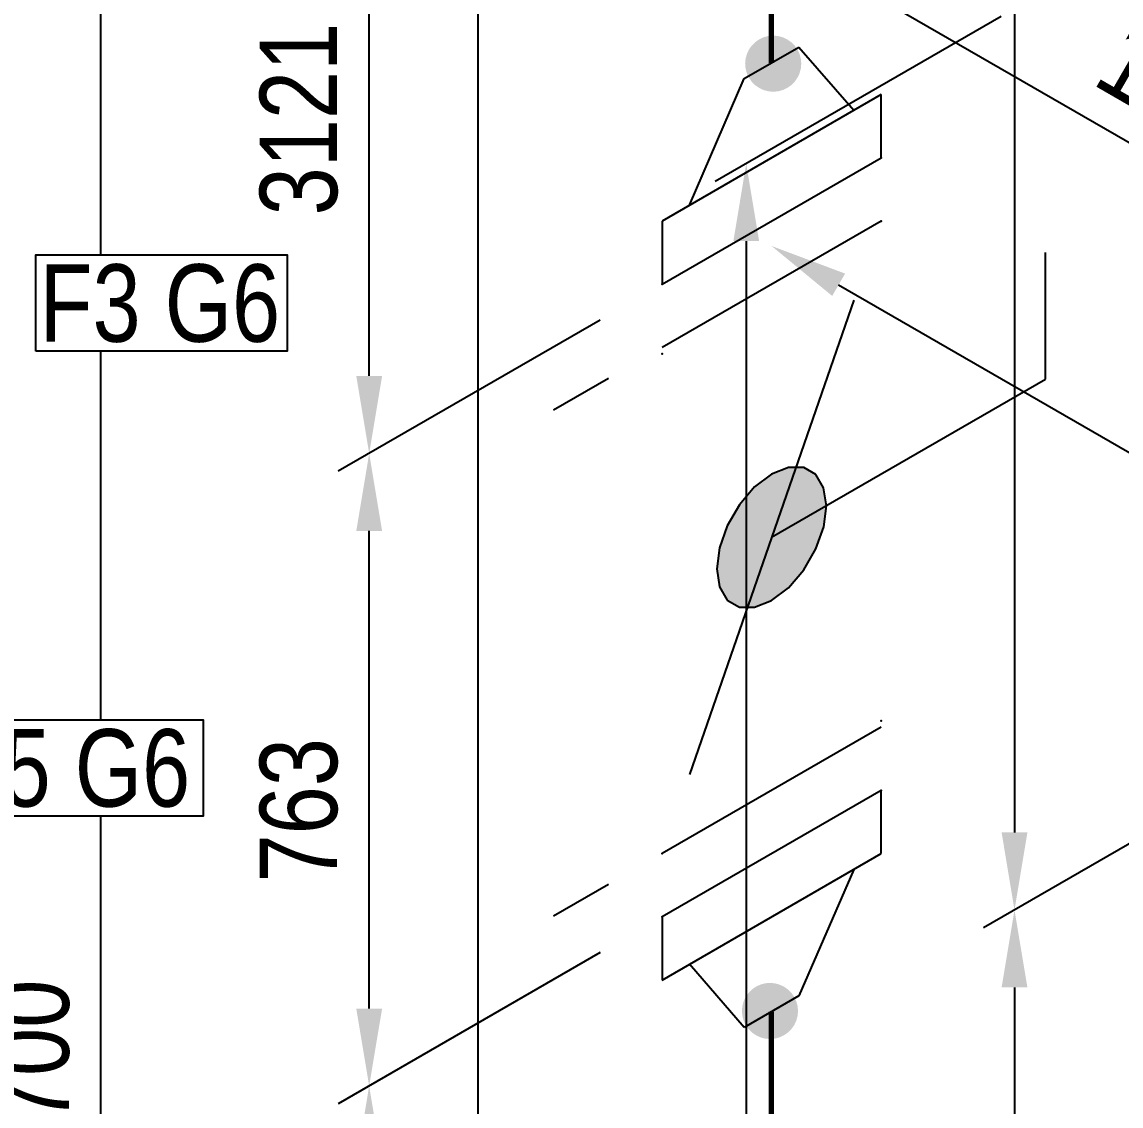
# Model space of a CAD drawing. Header units: millimetres. Extents: x 0 to 594, y 0 to 420.
# Drawn here: x 34.5 to 69.98, y 254.09 to 289.07 of the extents above; entities that cross this region are included whole.
import ezdxf
from ezdxf.enums import TextEntityAlignment as Align

# ---------------------------------------------------------------- set-up
doc = ezdxf.new("R2010")
doc.units = ezdxf.units.MM
doc.header["$LTSCALE"] = 0.25
for name, color, linetype in [('밸브', 4, 'Continuous'), ('용접', 1, 'Continuous'), ('주석', 7, 'Continuous'), ('치수', 1, 'Continuous')]:
    doc.layers.add(name, color=color, linetype=linetype)
doc.layers.add('파이프', color=3, linetype='Continuous', lineweight=70)
doc.styles.add('AdskIsoAnnotation', font='arial.ttf', dxfattribs={"width": 0.8, "height": 1})
doc.styles.add('AdskIsoMetric', font='arial.ttf', dxfattribs={"width": 0.8, "height": 2.5})
doc.styles.add('AdskIsoMetric-30', font='arial.ttf', dxfattribs={"width": 0.8, "height": 2.5})
doc.dimstyles.new('AdskIsoMetric', dxfattribs={"dimtxt": 2.5, "dimasz": 2.5, "dimexe": 1, "dimexo": 2, "dimgap": 0.8, "dimtad": 1, "dimdec": 0, "dimrnd": 1, "dimzin": 0, "dimdsep": 46, "dimtxsty": 'AdskIsoMetric', "dimcen": 0, "dimclrt": 7, "dimadec": 0, "dimazin": 0, "dimtfac": 1, "dimtdec": 0, "dimtmove": 1, "dimatfit": 3, "dimfxl": 0, "dimfrac": 2, "dimtolj": 1, "dimtzin": 0, "dimarcsym": 0})

# ---------------------------------------------------------------- blocks, each defined once
blk = doc.blocks.new('플랜지WN-2-IsoRight')
at = {"color": 0, "linetype": 'ByBlock', "lineweight": -2, "extrusion": (-0.707107, -0.408248, 0.57735)}
for p, q in [((0.1105, 0.1403), (0.0221, 0.1914)), ((0.0221, 0.1914), (0.0221, -0.2169)), ((-0.1105, 0.1148), (0.0221, 0.1403)), ((0.1105, -0.2679), (0.1105, 0.1403)), ((-0.1105, 0.0128), (-0.1105, 0.1148)), ((0.0221, -0.1659), (-0.1105, 0.0128)), ((0.0221, -0.2169), (0.1105, -0.2679))]:
    blk.add_line(p, q, dxfattribs=at)
blk = doc.blocks.new('개스킷-2-IsoRight')
at = {"color": 0, "linetype": 'ByBlock', "lineweight": -2, "extrusion": (-1, 0, 0)}
for p in [(-0.0529, 0.2347), (0.0442, 0.1786), (-0.0442, -0.1786), (0.0442, -0.2296)]:
    blk.add_point(p, dxfattribs=at)
blk = doc.blocks.new('버터플라이 밸브-2-IsoRight')
blk.add_hatch(color=256).paths.add_polyline_path([(-0.0884, 0.051), (-0.0883, 0.0503), (-0.0882, 0.0496), (-0.0881, 0.0489), (-0.088, 0.0483), (-0.0879, 0.0476), (-0.0879, 0.0469), (-0.0878, 0.0462), (-0.0877, 0.0455), (-0.0876, 0.0448), (-0.0875, 0.0441), (-0.0874, 0.0434), (-0.0873, 0.0427), (-0.0872, 0.042), (-0.0872, 0.0413), (-0.0871, 0.0406), (-0.087, 0.0399), (-0.0869, 0.0392), (-0.0868, 0.0385), (-0.0867, 0.0378), (-0.0866, 0.0371), (-0.0865, 0.0364), (-0.0864, 0.0357), (-0.0864, 0.0351), (-0.0863, 0.0344), (-0.0862, 0.0337), (-0.0861, 0.033), (-0.086, 0.0323), (-0.0859, 0.0316), (-0.0858, 0.0309), (-0.0857, 0.0302), (-0.0857, 0.0295), (-0.0856, 0.0288), (-0.0855, 0.0281), (-0.0854, 0.0274), (-0.0853, 0.0267), (-0.0852, 0.026), (-0.0851, 0.0253), (-0.085, 0.0246), (-0.0849, 0.0239), (-0.0849, 0.0232), (-0.0848, 0.0226), (-0.0847, 0.0219), (-0.0846, 0.0212), (-0.0845, 0.0205), (-0.0844, 0.0198), (-0.0843, 0.0191), (-0.0842, 0.0184), (-0.0842, 0.0177), (-0.0841, 0.017), (-0.0841, 0.017), (-0.0838, 0.0163), (-0.0835, 0.0155), (-0.0833, 0.0148), (-0.083, 0.0141), (-0.0828, 0.0134), (-0.0825, 0.0126), (-0.0823, 0.0119), (-0.082, 0.0112), (-0.0818, 0.0104), (-0.0815, 0.0097), (-0.0812, 0.009), (-0.081, 0.0083), (-0.0807, 0.0075), (-0.0805, 0.0068), (-0.0802, 0.0061), (-0.08, 0.0053), (-0.0797, 0.0046), (-0.0795, 0.0039), (-0.0792, 0.0032), (-0.0789, 0.0024), (-0.0787, 0.0017), (-0.0784, 0.001), (-0.0782, 0.0002), (-0.0779, -0.0005), (-0.0777, -0.0012), (-0.0774, -0.0019), (-0.0771, -0.0027), (-0.0769, -0.0034), (-0.0766, -0.0041), (-0.0764, -0.0049), (-0.0761, -0.0056), (-0.0759, -0.0063), (-0.0756, -0.007), (-0.0754, -0.0078), (-0.0751, -0.0085), (-0.0748, -0.0092), (-0.0746, -0.01), (-0.0743, -0.0107), (-0.0741, -0.0114), (-0.0738, -0.0121), (-0.0736, -0.0129), (-0.0733, -0.0136), (-0.073, -0.0143), (-0.0728, -0.0151), (-0.0725, -0.0158), (-0.0723, -0.0165), (-0.072, -0.0172), (-0.0718, -0.018), (-0.0715, -0.0187), (-0.0715, -0.0187), (-0.0711, -0.0194), (-0.0707, -0.0201), (-0.0703, -0.0208), (-0.0699, -0.0215), (-0.0695, -0.0222), (-0.0691, -0.0229), (-0.0687, -0.0235), (-0.0683, -0.0242), (-0.0679, -0.0249), (-0.0675, -0.0256), (-0.0671, -0.0263), (-0.0667, -0.027), (-0.0663, -0.0277), (-0.0659, -0.0284), (-0.0655, -0.0291), (-0.0651, -0.0298), (-0.0647, -0.0305), (-0.0643, -0.0311), (-0.0639, -0.0318), (-0.0635, -0.0325), (-0.0631, -0.0332), (-0.0627, -0.0339), (-0.0623, -0.0346), (-0.0619, -0.0353), (-0.0615, -0.036), (-0.0611, -0.0367), (-0.0607, -0.0374), (-0.0603, -0.0381), (-0.0599, -0.0388), (-0.0595, -0.0394), (-0.0591, -0.0401), (-0.0587, -0.0408), (-0.0583, -0.0415), (-0.0579, -0.0422), (-0.0575, -0.0429), (-0.0571, -0.0436), (-0.0567, -0.0443), (-0.0563, -0.045), (-0.0559, -0.0457), (-0.0555, -0.0464), (-0.0551, -0.047), (-0.0547, -0.0477), (-0.0543, -0.0484), (-0.0539, -0.0491), (-0.0535, -0.0498), (-0.0532, -0.0505), (-0.0528, -0.0512), (-0.0524, -0.0519), (-0.052, -0.0526), (-0.052, -0.0526), (-0.0515, -0.0532), (-0.0509, -0.0537), (-0.0504, -0.0543), (-0.0499, -0.0549), (-0.0494, -0.0555), (-0.0489, -0.0561), (-0.0484, -0.0567), (-0.0479, -0.0573), (-0.0474, -0.0579), (-0.0469, -0.0584), (-0.0464, -0.059), (-0.0459, -0.0596), (-0.0454, -0.0602), (-0.0449, -0.0608), (-0.0444, -0.0614), (-0.0439, -0.062), (-0.0434, -0.0625), (-0.0429, -0.0631), (-0.0424, -0.0637), (-0.0419, -0.0643), (-0.0414, -0.0649), (-0.0409, -0.0655), (-0.0404, -0.0661), (-0.0399, -0.0666), (-0.0394, -0.0672), (-0.0389, -0.0678), (-0.0384, -0.0684), (-0.0379, -0.069), (-0.0374, -0.0696), (-0.0369, -0.0702), (-0.0364, -0.0707), (-0.0359, -0.0713), (-0.0354, -0.0719), (-0.0349, -0.0725), (-0.0344, -0.0731), (-0.0339, -0.0737), (-0.0333, -0.0743), (-0.0328, -0.0748), (-0.0323, -0.0754), (-0.0318, -0.076), (-0.0313, -0.0766), (-0.0308, -0.0772), (-0.0303, -0.0778), (-0.0298, -0.0784), (-0.0293, -0.079), (-0.0288, -0.0795), (-0.0283, -0.0801), (-0.0278, -0.0807), (-0.0273, -0.0813), (-0.0273, -0.0813), (-0.0268, -0.0817), (-0.0262, -0.0821), (-0.0256, -0.0826), (-0.0251, -0.083), (-0.0245, -0.0834), (-0.024, -0.0838), (-0.0234, -0.0843), (-0.0229, -0.0847), (-0.0223, -0.0851), (-0.0217, -0.0855), (-0.0212, -0.086), (-0.0206, -0.0864), (-0.0201, -0.0868), (-0.0195, -0.0872), (-0.019, -0.0877), (-0.0184, -0.0881), (-0.0178, -0.0885), (-0.0173, -0.0889), (-0.0167, -0.0893), (-0.0162, -0.0898), (-0.0156, -0.0902), (-0.0151, -0.0906), (-0.0145, -0.091), (-0.0139, -0.0915), (-0.0134, -0.0919), (-0.0128, -0.0923), (-0.0123, -0.0927), (-0.0117, -0.0932), (-0.0111, -0.0936), (-0.0106, -0.094), (-0.01, -0.0944), (-0.0095, -0.0949), (-0.0089, -0.0953), (-0.0084, -0.0957), (-0.0078, -0.0961), (-0.0072, -0.0966), (-0.0067, -0.097), (-0.0061, -0.0974), (-0.0056, -0.0978), (-0.005, -0.0982), (-0.0045, -0.0987), (-0.0039, -0.0991), (-0.0033, -0.0995), (-0.0028, -0.0999), (-0.0022, -0.1004), (-0.0017, -0.1008), (-0.0011, -0.1012), (-0.0006, -0.1016), (0, -0.1021), (0, -0.1021), (0.0006, -0.1023), (0.0011, -0.1025), (0.0017, -0.1027), (0.0022, -0.1029), (0.0028, -0.1032), (0.0033, -0.1034), (0.0039, -0.1036), (0.0045, -0.1038), (0.005, -0.104), (0.0056, -0.1043), (0.0061, -0.1045), (0.0067, -0.1047), (0.0072, -0.1049), (0.0078, -0.1051), (0.0084, -0.1054), (0.0089, -0.1056), (0.0095, -0.1058), (0.01, -0.106), (0.0106, -0.1062), (0.0111, -0.1065), (0.0117, -0.1067), (0.0123, -0.1069), (0.0128, -0.1071), (0.0134, -0.1073), (0.0139, -0.1076), (0.0145, -0.1078), (0.0151, -0.108), (0.0156, -0.1082), (0.0162, -0.1084), (0.0167, -0.1087), (0.0173, -0.1089), (0.0178, -0.1091), (0.0184, -0.1093), (0.019, -0.1095), (0.0195, -0.1098), (0.0201, -0.11), (0.0206, -0.1102), (0.0212, -0.1104), (0.0217, -0.1106), (0.0223, -0.1109), (0.0229, -0.1111), (0.0234, -0.1113), (0.024, -0.1115), (0.0245, -0.1117), (0.0251, -0.112), (0.0256, -0.1122), (0.0262, -0.1124), (0.0268, -0.1126), (0.0273, -0.1128), (0.0273, -0.1128), (0.0278, -0.1128), (0.0283, -0.1128), (0.0288, -0.1128), (0.0293, -0.1128), (0.0298, -0.1128), (0.0303, -0.1128), (0.0308, -0.1128), (0.0313, -0.1128), (0.0318, -0.1128), (0.0323, -0.1128), (0.0328, -0.1128), (0.0333, -0.1128), (0.0339, -0.1128), (0.0344, -0.1128), (0.0349, -0.1128), (0.0354, -0.1127), (0.0359, -0.1127), (0.0364, -0.1127), (0.0369, -0.1127), (0.0374, -0.1127), (0.0379, -0.1127), (0.0384, -0.1127), (0.0389, -0.1127), (0.0394, -0.1127), (0.0399, -0.1127), (0.0404, -0.1127), (0.0409, -0.1127), (0.0414, -0.1127), (0.0419, -0.1127), (0.0424, -0.1127), (0.0429, -0.1127), (0.0434, -0.1127), (0.0439, -0.1127), (0.0444, -0.1126), (0.0449, -0.1126), (0.0454, -0.1126), (0.0459, -0.1126), (0.0464, -0.1126), (0.0469, -0.1126), (0.0474, -0.1126), (0.0479, -0.1126), (0.0484, -0.1126), (0.0489, -0.1126), (0.0494, -0.1126), (0.0499, -0.1126), (0.0504, -0.1126), (0.0509, -0.1126), (0.0515, -0.1126), (0.052, -0.1126), (0.052, -0.1126), (0.0524, -0.1123), (0.0528, -0.1121), (0.0532, -0.1119), (0.0535, -0.1116), (0.0539, -0.1114), (0.0543, -0.1112), (0.0547, -0.111), (0.0551, -0.1107), (0.0555, -0.1105), (0.0559, -0.1103), (0.0563, -0.11), (0.0567, -0.1098), (0.0571, -0.1096), (0.0575, -0.1093), (0.0579, -0.1091), (0.0583, -0.1089), (0.0587, -0.1086), (0.0591, -0.1084), (0.0595, -0.1082), (0.0599, -0.108), (0.0603, -0.1077), (0.0607, -0.1075), (0.0611, -0.1073), (0.0615, -0.107), (0.0619, -0.1068), (0.0623, -0.1066), (0.0627, -0.1063), (0.0631, -0.1061), (0.0635, -0.1059), (0.0639, -0.1057), (0.0643, -0.1054), (0.0647, -0.1052), (0.0651, -0.105), (0.0655, -0.1047), (0.0659, -0.1045), (0.0663, -0.1043), (0.0667, -0.104), (0.0671, -0.1038), (0.0675, -0.1036), (0.0679, -0.1033), (0.0683, -0.1031), (0.0687, -0.1029), (0.0691, -0.1027), (0.0695, -0.1024), (0.0699, -0.1022), (0.0703, -0.102), (0.0707, -0.1017), (0.0711, -0.1015), (0.0715, -0.1013), (0.0715, -0.1013), (0.0718, -0.1008), (0.072, -0.1004), (0.0723, -0.1), (0.0725, -0.0995), (0.0728, -0.0991), (0.073, -0.0987), (0.0733, -0.0982), (0.0736, -0.0978), (0.0738, -0.0974), (0.0741, -0.0969), (0.0743, -0.0965), (0.0746, -0.0961), (0.0748, -0.0957), (0.0751, -0.0952), (0.0754, -0.0948), (0.0756, -0.0944), (0.0759, -0.0939), (0.0761, -0.0935), (0.0764, -0.0931), (0.0766, -0.0926), (0.0769, -0.0922), (0.0771, -0.0918), (0.0774, -0.0913), (0.0777, -0.0909), (0.0779, -0.0905), (0.0782, -0.09), (0.0784, -0.0896), (0.0787, -0.0892), (0.0789, -0.0887), (0.0792, -0.0883), (0.0795, -0.0879), (0.0797, -0.0874), (0.08, -0.087), (0.0802, -0.0866), (0.0805, -0.0861), (0.0807, -0.0857), (0.081, -0.0853), (0.0812, -0.0848), (0.0815, -0.0844), (0.0818, -0.084), (0.082, -0.0835), (0.0823, -0.0831), (0.0825, -0.0827), (0.0828, -0.0822), (0.083, -0.0818), (0.0833, -0.0814), (0.0835, -0.0809), (0.0838, -0.0805), (0.0841, -0.0801), (0.0841, -0.0801), (0.0842, -0.0795), (0.0842, -0.0789), (0.0843, -0.0783), (0.0844, -0.0777), (0.0845, -0.0771), (0.0846, -0.0765), (0.0847, -0.0759), (0.0848, -0.0753), (0.0849, -0.0747), (0.0849, -0.0741), (0.085, -0.0736), (0.0851, -0.073), (0.0852, -0.0724), (0.0853, -0.0718), (0.0854, -0.0712), (0.0855, -0.0706), (0.0856, -0.07), (0.0857, -0.0694), (0.0857, -0.0688), (0.0858, -0.0682), (0.0859, -0.0676), (0.086, -0.067), (0.0861, -0.0664), (0.0862, -0.0658), (0.0863, -0.0653), (0.0864, -0.0647), (0.0864, -0.0641), (0.0865, -0.0635), (0.0866, -0.0629), (0.0867, -0.0623), (0.0868, -0.0617), (0.0869, -0.0611), (0.087, -0.0605), (0.0871, -0.0599), (0.0872, -0.0593), (0.0872, -0.0587), (0.0873, -0.0581), (0.0874, -0.0576), (0.0875, -0.057), (0.0876, -0.0564), (0.0877, -0.0558), (0.0878, -0.0552), (0.0879, -0.0546), (0.0879, -0.054), (0.088, -0.0534), (0.0881, -0.0528), (0.0882, -0.0522), (0.0883, -0.0516), (0.0884, -0.051), (0.0884, -0.051), (0.0883, -0.0503), (0.0882, -0.0496), (0.0881, -0.0489), (0.088, -0.0483), (0.0879, -0.0476), (0.0879, -0.0469), (0.0878, -0.0462), (0.0877, -0.0455), (0.0876, -0.0448), (0.0875, -0.0441), (0.0874, -0.0434), (0.0873, -0.0427), (0.0872, -0.042), (0.0872, -0.0413), (0.0871, -0.0406), (0.087, -0.0399), (0.0869, -0.0392), (0.0868, -0.0385), (0.0867, -0.0378), (0.0866, -0.0371), (0.0865, -0.0364), (0.0864, -0.0357), (0.0864, -0.0351), (0.0863, -0.0344), (0.0862, -0.0337), (0.0861, -0.033), (0.086, -0.0323), (0.0859, -0.0316), (0.0858, -0.0309), (0.0857, -0.0302), (0.0857, -0.0295), (0.0856, -0.0288), (0.0855, -0.0281), (0.0854, -0.0274), (0.0853, -0.0267), (0.0852, -0.026), (0.0851, -0.0253), (0.085, -0.0246), (0.0849, -0.0239), (0.0849, -0.0232), (0.0848, -0.0226), (0.0847, -0.0219), (0.0846, -0.0212), (0.0845, -0.0205), (0.0844, -0.0198), (0.0843, -0.0191), (0.0842, -0.0184), (0.0842, -0.0177), (0.0841, -0.017), (0.0841, -0.017), (0.0838, -0.0163), (0.0835, -0.0155), (0.0833, -0.0148), (0.083, -0.0141), (0.0828, -0.0134), (0.0825, -0.0126), (0.0823, -0.0119), (0.082, -0.0112), (0.0818, -0.0104), (0.0815, -0.0097), (0.0812, -0.009), (0.081, -0.0083), (0.0807, -0.0075), (0.0805, -0.0068), (0.0802, -0.0061), (0.08, -0.0053), (0.0797, -0.0046), (0.0795, -0.0039), (0.0792, -0.0032), (0.0789, -0.0024), (0.0787, -0.0017), (0.0784, -0.001), (0.0782, -0.0002), (0.0779, 0.0005), (0.0777, 0.0012), (0.0774, 0.0019), (0.0771, 0.0027), (0.0769, 0.0034), (0.0766, 0.0041), (0.0764, 0.0049), (0.0761, 0.0056), (0.0759, 0.0063), (0.0756, 0.007), (0.0754, 0.0078), (0.0751, 0.0085), (0.0748, 0.0092), (0.0746, 0.01), (0.0743, 0.0107), (0.0741, 0.0114), (0.0738, 0.0121), (0.0736, 0.0129), (0.0733, 0.0136), (0.073, 0.0143), (0.0728, 0.0151), (0.0725, 0.0158), (0.0723, 0.0165), (0.072, 0.0172), (0.0718, 0.018), (0.0715, 0.0187), (0.0715, 0.0187), (0.0711, 0.0194), (0.0707, 0.0201), (0.0703, 0.0208), (0.0699, 0.0215), (0.0695, 0.0222), (0.0691, 0.0229), (0.0687, 0.0235), (0.0683, 0.0242), (0.0679, 0.0249), (0.0675, 0.0256), (0.0671, 0.0263), (0.0667, 0.027), (0.0663, 0.0277), (0.0659, 0.0284), (0.0655, 0.0291), (0.0651, 0.0298), (0.0647, 0.0305), (0.0643, 0.0311), (0.0639, 0.0318), (0.0635, 0.0325), (0.0631, 0.0332), (0.0627, 0.0339), (0.0623, 0.0346), (0.0619, 0.0353), (0.0615, 0.036), (0.0611, 0.0367), (0.0607, 0.0374), (0.0603, 0.0381), (0.0599, 0.0388), (0.0595, 0.0394), (0.0591, 0.0401), (0.0587, 0.0408), (0.0583, 0.0415), (0.0579, 0.0422), (0.0575, 0.0429), (0.0571, 0.0436), (0.0567, 0.0443), (0.0563, 0.045), (0.0559, 0.0457), (0.0555, 0.0464), (0.0551, 0.047), (0.0547, 0.0477), (0.0543, 0.0484), (0.0539, 0.0491), (0.0535, 0.0498), (0.0532, 0.0505), (0.0528, 0.0512), (0.0524, 0.0519), (0.052, 0.0526), (0.052, 0.0526), (0.0515, 0.0532), (0.0509, 0.0537), (0.0504, 0.0543), (0.0499, 0.0549), (0.0494, 0.0555), (0.0489, 0.0561), (0.0484, 0.0567), (0.0479, 0.0573), (0.0474, 0.0579), (0.0469, 0.0584), (0.0464, 0.059), (0.0459, 0.0596), (0.0454, 0.0602), (0.0449, 0.0608), (0.0444, 0.0614), (0.0439, 0.062), (0.0434, 0.0625), (0.0429, 0.0631), (0.0424, 0.0637), (0.0419, 0.0643), (0.0414, 0.0649), (0.0409, 0.0655), (0.0404, 0.0661), (0.0399, 0.0666), (0.0394, 0.0672), (0.0389, 0.0678), (0.0384, 0.0684), (0.0379, 0.069), (0.0374, 0.0696), (0.0369, 0.0702), (0.0364, 0.0707), (0.0359, 0.0713), (0.0354, 0.0719), (0.0349, 0.0725), (0.0344, 0.0731), (0.0339, 0.0737), (0.0333, 0.0743), (0.0328, 0.0748), (0.0323, 0.0754), (0.0318, 0.076), (0.0313, 0.0766), (0.0308, 0.0772), (0.0303, 0.0778), (0.0298, 0.0784), (0.0293, 0.079), (0.0288, 0.0795), (0.0283, 0.0801), (0.0278, 0.0807), (0.0273, 0.0813), (0.0273, 0.0813), (0.0268, 0.0817), (0.0262, 0.0821), (0.0256, 0.0826), (0.0251, 0.083), (0.0245, 0.0834), (0.024, 0.0838), (0.0234, 0.0843), (0.0229, 0.0847), (0.0223, 0.0851), (0.0217, 0.0855), (0.0212, 0.086), (0.0206, 0.0864), (0.0201, 0.0868), (0.0195, 0.0872), (0.019, 0.0877), (0.0184, 0.0881), (0.0178, 0.0885), (0.0173, 0.0889), (0.0167, 0.0893), (0.0162, 0.0898), (0.0156, 0.0902), (0.0151, 0.0906), (0.0145, 0.091), (0.0139, 0.0915), (0.0134, 0.0919), (0.0128, 0.0923), (0.0123, 0.0927), (0.0117, 0.0932), (0.0111, 0.0936), (0.0106, 0.094), (0.01, 0.0944), (0.0095, 0.0949), (0.0089, 0.0953), (0.0084, 0.0957), (0.0078, 0.0961), (0.0072, 0.0966), (0.0067, 0.097), (0.0061, 0.0974), (0.0056, 0.0978), (0.005, 0.0982), (0.0045, 0.0987), (0.0039, 0.0991), (0.0033, 0.0995), (0.0028, 0.0999), (0.0022, 0.1004), (0.0017, 0.1008), (0.0011, 0.1012), (0.0006, 0.1016), (0, 0.1021), (0, 0.1021), (-0.0006, 0.1023), (-0.0011, 0.1025), (-0.0017, 0.1027), (-0.0022, 0.1029), (-0.0028, 0.1032), (-0.0033, 0.1034), (-0.0039, 0.1036), (-0.0045, 0.1038), (-0.005, 0.104), (-0.0056, 0.1043), (-0.0061, 0.1045), (-0.0067, 0.1047), (-0.0072, 0.1049), (-0.0078, 0.1051), (-0.0084, 0.1054), (-0.0089, 0.1056), (-0.0095, 0.1058), (-0.01, 0.106), (-0.0106, 0.1062), (-0.0111, 0.1065), (-0.0117, 0.1067), (-0.0123, 0.1069), (-0.0128, 0.1071), (-0.0134, 0.1073), (-0.0139, 0.1076), (-0.0145, 0.1078), (-0.0151, 0.108), (-0.0156, 0.1082), (-0.0162, 0.1084), (-0.0167, 0.1087), (-0.0173, 0.1089), (-0.0178, 0.1091), (-0.0184, 0.1093), (-0.019, 0.1095), (-0.0195, 0.1098), (-0.0201, 0.11), (-0.0206, 0.1102), (-0.0212, 0.1104), (-0.0217, 0.1106), (-0.0223, 0.1109), (-0.0229, 0.1111), (-0.0234, 0.1113), (-0.024, 0.1115), (-0.0245, 0.1117), (-0.0251, 0.112), (-0.0256, 0.1122), (-0.0262, 0.1124), (-0.0268, 0.1126), (-0.0273, 0.1128), (-0.0273, 0.1128), (-0.0278, 0.1128), (-0.0283, 0.1128), (-0.0288, 0.1128), (-0.0293, 0.1128), (-0.0298, 0.1128), (-0.0303, 0.1128), (-0.0308, 0.1128), (-0.0313, 0.1128), (-0.0318, 0.1128), (-0.0323, 0.1128), (-0.0328, 0.1128), (-0.0333, 0.1128), (-0.0339, 0.1128), (-0.0344, 0.1128), (-0.0349, 0.1128), (-0.0354, 0.1127), (-0.0359, 0.1127), (-0.0364, 0.1127), (-0.0369, 0.1127), (-0.0374, 0.1127), (-0.0379, 0.1127), (-0.0384, 0.1127), (-0.0389, 0.1127), (-0.0394, 0.1127), (-0.0399, 0.1127), (-0.0404, 0.1127), (-0.0409, 0.1127), (-0.0414, 0.1127), (-0.0419, 0.1127), (-0.0424, 0.1127), (-0.0429, 0.1127), (-0.0434, 0.1127), (-0.0439, 0.1127), (-0.0444, 0.1126), (-0.0449, 0.1126), (-0.0454, 0.1126), (-0.0459, 0.1126), (-0.0464, 0.1126), (-0.0469, 0.1126), (-0.0474, 0.1126), (-0.0479, 0.1126), (-0.0484, 0.1126), (-0.0489, 0.1126), (-0.0494, 0.1126), (-0.0499, 0.1126), (-0.0504, 0.1126), (-0.0509, 0.1126), (-0.0515, 0.1126), (-0.052, 0.1126), (-0.052, 0.1126), (-0.0524, 0.1123), (-0.0528, 0.1121), (-0.0532, 0.1119), (-0.0535, 0.1116), (-0.0539, 0.1114), (-0.0543, 0.1112), (-0.0547, 0.111), (-0.0551, 0.1107), (-0.0555, 0.1105), (-0.0559, 0.1103), (-0.0563, 0.11), (-0.0567, 0.1098), (-0.0571, 0.1096), (-0.0575, 0.1093), (-0.0579, 0.1091), (-0.0583, 0.1089), (-0.0587, 0.1086), (-0.0591, 0.1084), (-0.0595, 0.1082), (-0.0599, 0.108), (-0.0603, 0.1077), (-0.0607, 0.1075), (-0.0611, 0.1073), (-0.0615, 0.107), (-0.0619, 0.1068), (-0.0623, 0.1066), (-0.0627, 0.1063), (-0.0631, 0.1061), (-0.0635, 0.1059), (-0.0639, 0.1057), (-0.0643, 0.1054), (-0.0647, 0.1052), (-0.0651, 0.105), (-0.0655, 0.1047), (-0.0659, 0.1045), (-0.0663, 0.1043), (-0.0667, 0.104), (-0.0671, 0.1038), (-0.0675, 0.1036), (-0.0679, 0.1033), (-0.0683, 0.1031), (-0.0687, 0.1029), (-0.0691, 0.1027), (-0.0695, 0.1024), (-0.0699, 0.1022), (-0.0703, 0.102), (-0.0707, 0.1017), (-0.0711, 0.1015), (-0.0715, 0.1013), (-0.0715, 0.1013), (-0.0718, 0.1008), (-0.072, 0.1004), (-0.0723, 0.1), (-0.0725, 0.0995), (-0.0728, 0.0991), (-0.073, 0.0987), (-0.0733, 0.0982), (-0.0736, 0.0978), (-0.0738, 0.0974), (-0.0741, 0.0969), (-0.0743, 0.0965), (-0.0746, 0.0961), (-0.0748, 0.0957), (-0.0751, 0.0952), (-0.0754, 0.0948), (-0.0756, 0.0944), (-0.0759, 0.0939), (-0.0761, 0.0935), (-0.0764, 0.0931), (-0.0766, 0.0926), (-0.0769, 0.0922), (-0.0771, 0.0918), (-0.0774, 0.0913), (-0.0777, 0.0909), (-0.0779, 0.0905), (-0.0782, 0.09), (-0.0784, 0.0896), (-0.0787, 0.0892), (-0.0789, 0.0887), (-0.0792, 0.0883), (-0.0795, 0.0879), (-0.0797, 0.0874), (-0.08, 0.087), (-0.0802, 0.0866), (-0.0805, 0.0861), (-0.0807, 0.0857), (-0.081, 0.0853), (-0.0812, 0.0848), (-0.0815, 0.0844), (-0.0818, 0.084), (-0.082, 0.0835), (-0.0823, 0.0831), (-0.0825, 0.0827), (-0.0828, 0.0822), (-0.083, 0.0818), (-0.0833, 0.0814), (-0.0835, 0.0809), (-0.0838, 0.0805), (-0.0841, 0.0801), (-0.0841, 0.0801), (-0.0842, 0.0795), (-0.0842, 0.0789), (-0.0843, 0.0783), (-0.0844, 0.0777), (-0.0845, 0.0771), (-0.0846, 0.0765), (-0.0847, 0.0759), (-0.0848, 0.0753), (-0.0849, 0.0747), (-0.0849, 0.0741), (-0.085, 0.0736), (-0.0851, 0.073), (-0.0852, 0.0724), (-0.0853, 0.0718), (-0.0854, 0.0712), (-0.0855, 0.0706), (-0.0856, 0.07), (-0.0857, 0.0694), (-0.0857, 0.0688), (-0.0858, 0.0682), (-0.0859, 0.0676), (-0.086, 0.067), (-0.0861, 0.0664), (-0.0862, 0.0658), (-0.0863, 0.0653), (-0.0864, 0.0647), (-0.0864, 0.0641), (-0.0865, 0.0635), (-0.0866, 0.0629), (-0.0867, 0.0623), (-0.0868, 0.0617), (-0.0869, 0.0611), (-0.087, 0.0605), (-0.0871, 0.0599), (-0.0872, 0.0593), (-0.0872, 0.0587), (-0.0873, 0.0581), (-0.0874, 0.0576), (-0.0875, 0.057), (-0.0876, 0.0564), (-0.0877, 0.0558), (-0.0878, 0.0552), (-0.0879, 0.0546), (-0.0879, 0.054), (-0.088, 0.0534), (-0.0881, 0.0528), (-0.0882, 0.0522), (-0.0883, 0.0516)], flags=0)
at = {"color": 0, "linetype": 'ByBlock', "lineweight": -2, "extrusion": (-0.707107, -0.408248, 0.57735)}
for p, q in [((-0.3536, 0), (-0.3536, 0.4082)), ((0.2652, -0.3062), (-0.2652, 0.3062)), ((-0.052, 0.1126), (-0.0715, 0.1013)), ((-0.0273, 0.1128), (-0.052, 0.1126)), ((0, 0.1021), (-0.0273, 0.1128)), ((-0.0715, 0.1013), (-0.0841, 0.0801)), ((0.0273, 0.0813), (0, 0.1021)), ((-0.0841, 0.0801), (-0.0884, 0.051)), ((0.052, 0.0526), (0.0273, 0.0813)), ((-0.0884, 0.051), (-0.0841, 0.017)), ((0.0715, 0.0187), (0.052, 0.0526)), ((0.0841, -0.017), (0.0715, 0.0187)), ((-0.0841, 0.017), (-0.0715, -0.0187)), ((0.0884, -0.051), (0.0841, -0.017)), ((0.3536, -0.4082), (0.3536, 0)), ((-0.0715, -0.0187), (-0.052, -0.0526)), ((-0.052, -0.0526), (-0.0273, -0.0813)), ((0.0841, -0.0801), (0.0884, -0.051)), ((-0.0273, -0.0813), (0, -0.1021)), ((0.0715, -0.1013), (0.0841, -0.0801)), ((0, -0.1021), (0.0273, -0.1128)), ((0.052, -0.1126), (0.0715, -0.1013)), ((0.0273, -0.1128), (0.052, -0.1126))]:
    blk.add_line(p, q, dxfattribs=at)
blk = doc.blocks.new('Operator_Lever-2-IsoRight')
at = {"color": 0, "linetype": 'ByBlock', "lineweight": -2, "extrusion": (-0.707107, -0.408248, 0.57735)}
for p, q in [((0, 0), (0, -0.5103)), ((0, -0.5103), (0.1768, -0.6124))]:
    blk.add_line(p, q, dxfattribs=at)
blk = doc.blocks.new('*D60')
at = {"layer": 'Defpoints', "color": 0}
for p in [(92.518, 304.498), (92.518, 215.783), (57.877, 195.783)]:
    blk.add_point(p, dxfattribs=at)
at = {"layer": '치수', "color": 0, "lineweight": -2}
for p, q in [((90.518, 303.343), (66.97, 289.748)), ((66.104, 289.248), (56.877, 283.921)), ((57.877, 281.998), (57.877, 198.283)), ((90.518, 214.629), (56.877, 195.206))]:
    blk.add_line(p, q, dxfattribs=at)
at = {"layer": '치수', "color": 0}
for points in [[(57.461, 281.998), (58.294, 281.998), (57.877, 284.498)], [(57.461, 198.283), (58.294, 198.283), (57.877, 195.783)]]:
    blk.add_solid(points, dxfattribs=at)
at = {"layer": '치수', "color": 7, "insert": (55.61, 241.372), "char_height": 2.5, "attachment_point": 5, "rotation": 90, "style": 'AdskIsoMetric-30'}
blk.add_mtext('\\A1;9980', dxfattribs=at)
blk = doc.blocks.new('*D61')
at = {"layer": 'Defpoints', "color": 0}
for p in [(92.518, 326.368), (88.983, 273.375), (66.537, 260.416)]:
    blk.add_point(p, dxfattribs=at)
at = {"layer": '치수', "color": 0, "lineweight": -2}
for p, q in [((66.537, 308.868), (66.537, 262.916)), ((86.983, 272.22), (65.537, 259.839))]:
    blk.add_line(p, q, dxfattribs=at)
at = {"layer": '치수', "color": 0}
for points in [[(66.121, 308.868), (66.954, 308.868), (66.537, 311.368)], [(66.121, 262.916), (66.954, 262.916), (66.537, 260.416)]]:
    blk.add_solid(points, dxfattribs=at)
at = {"layer": '치수', "color": 7, "insert": (64.271, 294.743), "char_height": 2.5, "attachment_point": 5, "rotation": 90, "style": 'AdskIsoMetric-30'}
blk.add_mtext('\\A1;7909', dxfattribs=at)
blk = doc.blocks.new('*D62')
at = {"layer": 'Defpoints', "color": 0}
for p in [(88.983, 273.375), (88.983, 252.963), (66.537, 240.004)]:
    blk.add_point(p, dxfattribs=at)
at = {"layer": '치수', "color": 0, "lineweight": -2}
for p, q in [((86.983, 272.22), (65.537, 259.839)), ((66.537, 257.916), (66.537, 242.504)), ((86.983, 251.808), (65.537, 239.426))]:
    blk.add_line(p, q, dxfattribs=at)
at = {"layer": '치수', "color": 0}
for points in [[(66.121, 257.916), (66.954, 257.916), (66.537, 260.416)], [(66.121, 242.504), (66.954, 242.504), (66.537, 240.004)]]:
    blk.add_solid(points, dxfattribs=at)
at = {"layer": '치수', "color": 7, "insert": (64.271, 248.902), "char_height": 2.5, "attachment_point": 5, "rotation": 90, "style": 'AdskIsoMetric-30'}
blk.add_mtext('\\A1;763', dxfattribs=at)
blk = doc.blocks.new('*D64')
at = {"layer": 'Defpoints', "color": 0}
for p in [(92.518, 326.368), (92.518, 215.783), (49.217, 190.783)]:
    blk.add_point(p, dxfattribs=at)
at = {"layer": '치수', "color": 0, "lineweight": -2}
for p, q in [((49.217, 298.868), (49.217, 193.283)), ((90.518, 214.629), (48.217, 190.206))]:
    blk.add_line(p, q, dxfattribs=at)
at = {"layer": '치수', "color": 0}
for points in [[(48.8, 298.868), (49.634, 298.868), (49.217, 301.368)], [(48.8, 193.283), (49.634, 193.283), (49.217, 190.783)]]:
    blk.add_solid(points, dxfattribs=at)
at = {"layer": '치수', "color": 7, "insert": (46.951, 217.081), "char_height": 2.5, "attachment_point": 5, "rotation": 90, "style": 'AdskIsoMetric-30'}
blk.add_mtext('\\A1;11650', dxfattribs=at)
blk = doc.blocks.new('*D72')
at = {"layer": 'Defpoints', "color": 0}
for p in [(58.695, 306.84), (80.637, 290.09), (80.637, 279.172)]:
    blk.add_point(p, dxfattribs=at)
at = {"layer": '치수', "color": 0, "lineweight": -2}
for p, q in [((60.86, 290.59), (78.472, 280.422)), ((80.637, 287.78), (80.637, 278.017))]:
    blk.add_line(p, q, dxfattribs=at)
at = {"layer": '치수', "color": 0}
for points in [[(61.069, 290.951), (60.652, 290.229), (58.695, 291.84)], [(78.68, 280.783), (78.263, 280.061), (80.637, 279.172)]]:
    blk.add_solid(points, dxfattribs=at)
at = {"layer": '치수', "color": 7, "insert": (72.306, 286.599), "char_height": 2.5, "attachment_point": 5, "rotation": 330, "style": 'AdskIsoMetric-30'}
blk.add_mtext('\\A1;1619', dxfattribs=at)
blk = doc.blocks.new('*D75')
at = {"layer": 'Defpoints', "color": 0}
for p in [(58.695, 306.84), (130.862, 265.174), (130.862, 240.174)]:
    blk.add_point(p, dxfattribs=at)
at = {"layer": '치수', "color": 0, "lineweight": -2}
blk.add_line((60.86, 280.59), (128.697, 241.424), dxfattribs=at)
at = {"layer": '치수', "color": 0}
for points in [[(61.069, 280.951), (60.652, 280.229), (58.695, 281.84)], [(128.906, 241.785), (128.489, 241.064), (130.862, 240.174)]]:
    blk.add_solid(points, dxfattribs=at)
at = {"layer": '치수', "color": 7, "insert": (100.278, 260.449), "char_height": 2.5, "attachment_point": 5, "rotation": 330, "style": 'AdskIsoMetric-30'}
blk.add_mtext('\\A1;5501', dxfattribs=at)
blk = doc.blocks.new('*D76')
at = {"layer": 'Defpoints', "color": 0}
for p in [(55.16, 260.193), (45.705, 254.735), (55.16, 228.856)]:
    blk.add_point(p, dxfattribs=at)
at = {"layer": '치수', "color": 0, "lineweight": -2}
for p, q in [((53.16, 259.039), (44.705, 254.157)), ((45.705, 225.897), (45.705, 252.235)), ((53.16, 227.701), (44.705, 222.82))]:
    blk.add_line(p, q, dxfattribs=at)
at = {"layer": '치수', "color": 0}
for points in [[(45.288, 252.235), (46.122, 252.235), (45.705, 254.735)], [(45.288, 225.897), (46.122, 225.897), (45.705, 223.397)]]:
    blk.add_solid(points, dxfattribs=at)
at = {"layer": '치수', "color": 7, "insert": (43.438, 237.757), "char_height": 2.5, "attachment_point": 5, "rotation": 90, "style": 'AdskIsoMetric-30'}
blk.add_mtext('\\A1;817', dxfattribs=at)
blk = doc.blocks.new('*D77')
at = {"layer": 'Defpoints', "color": 0}
for p in [(55.16, 280.606), (45.705, 275.147), (55.16, 260.193)]:
    blk.add_point(p, dxfattribs=at)
at = {"layer": '치수', "color": 0, "lineweight": -2}
for p, q in [((53.16, 279.451), (44.705, 274.57)), ((45.705, 257.235), (45.705, 272.647)), ((53.16, 259.039), (44.705, 254.157))]:
    blk.add_line(p, q, dxfattribs=at)
at = {"layer": '치수', "color": 0}
for points in [[(45.288, 272.647), (46.122, 272.647), (45.705, 275.147)], [(45.288, 257.235), (46.122, 257.235), (45.705, 254.735)]]:
    blk.add_solid(points, dxfattribs=at)
at = {"layer": '치수', "color": 7, "insert": (43.439, 263.632), "char_height": 2.5, "attachment_point": 5, "rotation": 90, "style": 'AdskIsoMetric-30'}
blk.add_mtext('\\A1;763', dxfattribs=at)
blk = doc.blocks.new('개스킷 해치 표식-2-IsoRight')
at = {"linetype": 'ByBlock', "lineweight": -2, "extrusion": (-0.707107, -0.408248, 0.57735)}
blk.add_line((0, 0), (0, -0.1021), dxfattribs=at)
blk = doc.blocks.new('*D78')
at = {"layer": 'Defpoints', "color": 0}
for p in [(58.695, 306.84), (45.705, 299.34), (55.16, 280.606)]:
    blk.add_point(p, dxfattribs=at)
at = {"layer": '치수', "color": 0, "lineweight": -2}
for p, q in [((45.705, 277.647), (45.705, 296.84)), ((53.16, 279.451), (44.705, 274.57))]:
    blk.add_line(p, q, dxfattribs=at)
at = {"layer": '치수', "color": 0}
for points in [[(45.288, 296.84), (46.122, 296.84), (45.705, 299.34)], [(45.288, 277.647), (46.122, 277.647), (45.705, 275.147)]]:
    blk.add_solid(points, dxfattribs=at)
at = {"layer": '치수', "color": 7, "insert": (43.439, 285.935), "char_height": 2.5, "attachment_point": 5, "rotation": 90, "style": 'AdskIsoMetric-30'}
blk.add_mtext('\\A1;3121', dxfattribs=at)
blk = doc.blocks.new('*D79')
at = {"layer": 'Defpoints', "color": 0}
for p in [(58.695, 306.84), (37.045, 294.34), (55.16, 228.856)]:
    blk.add_point(p, dxfattribs=at)
at = {"layer": '치수', "color": 0, "lineweight": -2}
for p, q in [((37.045, 220.897), (37.045, 291.84)), ((53.16, 227.701), (36.045, 217.82))]:
    blk.add_line(p, q, dxfattribs=at)
at = {"layer": '치수', "color": 0}
for points in [[(36.628, 291.84), (37.461, 291.84), (37.045, 294.34)], [(36.628, 220.897), (37.461, 220.897), (37.045, 218.397)]]:
    blk.add_solid(points, dxfattribs=at)
at = {"layer": '치수', "color": 7, "insert": (34.778, 255.06), "char_height": 2.5, "attachment_point": 5, "rotation": 90, "style": 'AdskIsoMetric-30'}
blk.add_mtext('\\A1;4700', dxfattribs=at)
blk = doc.blocks.new('Buttweld')
at = {"lineweight": -2}
blk.add_hatch(color=0, dxfattribs=at).paths.add_polyline_path([(0.044, -0.0026), (0.0433, 0.0053), (0.0413, 0.0129), (0.0379, 0.02), (0.0334, 0.0265), (0.0278, 0.0321), (0.0214, 0.0366), (0.0142, 0.0399), (0.0066, 0.042), (-0.0013, 0.0427), (-0.0091, 0.042), (-0.0168, 0.0399), (-0.0239, 0.0366), (-0.0304, 0.0321), (-0.036, 0.0265), (-0.0405, 0.02), (-0.0438, 0.0129), (-0.0459, 0.0053), (-0.0466, -0.0026), (-0.0459, -0.0105), (-0.0438, -0.0181), (-0.0405, -0.0252), (-0.036, -0.0317), (-0.0304, -0.0373), (-0.0239, -0.0418), (-0.0168, -0.0452), (-0.0091, -0.0472), (-0.0013, -0.0479), (0.0066, -0.0472), (0.0142, -0.0452), (0.0214, -0.0418), (0.0278, -0.0373), (0.0334, -0.0317), (0.0379, -0.0252), (0.0413, -0.0181), (0.0433, -0.0105)], is_closed=False, flags=0)
blk = doc.blocks.new('AnnoRect')
at = {"color": 0, "linetype": 'ByBlock', "lineweight": -2}
blk.add_wipeout([(-0.8095, -0.6), (-0.8095, 0.6), (0.8095, 0.6), (0.8095, -0.6)], dxfattribs=at)
blk.add_lwpolyline([(-0.8095, -0.6), (-0.8095, 0.6), (0.8095, 0.6), (0.8095, -0.6)], close=True, dxfattribs=at)
at = {"color": 0, "linetype": 'ByBlock', "lineweight": -2, "style": 'AdskIsoAnnotation', "width": 0.8}
blk.add_attdef('XX', text='', height=1, dxfattribs=at).set_placement((0, 0), align=Align.MIDDLE_CENTER)

msp = doc.modelspace()

# ---------------------------------------------------------------- linework, layer by layer
at = {"layer": '파이프'}
for points in [[(58.6954, 287.75), (58.6954, 306.84)], [(58.6954, 238.0414), (58.6954, 257.1314)]]:
    msp.add_lwpolyline(points, dxfattribs=at)

# ---------------------------------------------------------------- block references
at = {"layer": '밸브', "xscale": 20, "yscale": 20, "zscale": 20}
for name, p, rotation in [('플랜지WN-2-IsoRight', (58.6954, 285.1985), 299.9999999997337), ('개스킷-2-IsoRight', (58.6954, 281.6263), 120.0000000045219), ('버터플라이 밸브-2-IsoRight', (58.6954, 272.4407), 120.000000000352), ('Operator_Lever-2-IsoRight', (58.6954, 272.4407), 120.0000000005097), ('개스킷-2-IsoRight', (58.6954, 263.2551), 299.9999999948486), ('플랜지WN-2-IsoRight', (58.6954, 259.683), 119.9999999958698)]:
    msp.add_blockref(name, p, dxfattribs=dict(at, rotation=rotation))
at = {"layer": '용접', "xscale": 20, "yscale": 20, "zscale": 20}
for p, rotation in [((58.6954, 287.75), 89.99999999989934), ((58.6954, 257.1314), 269.9999999954853)]:
    msp.add_blockref('Buttweld', p, dxfattribs=dict(at, rotation=rotation))
at = {"layer": '치수', "xscale": 20, "yscale": 20, "zscale": 20, "rotation": 299.9999999998441}
for p in [(53.4278, 277.5644), (53.4278, 261.2345)]:
    msp.add_blockref('개스킷 해치 표식-2-IsoRight', p, dxfattribs=at)

# ---------------------------------------------------------------- dimensions: what is measured, and where the dimension line sits
at = {"layer": '치수'}
for base, p1, p2, angle, text, override, picture, middle in [((49.217, 190.7835), (92.5182, 326.3676), (92.5182, 215.7835), 270, '11650', {"dimtad": 0, "dimlfac": 105.349618, "dimtxsty": 'AdskIsoMetric-30', "dimse1": 1, "dimse2": 0, "dimsd1": 0, "dimsd2": 0, "dimtmove": 1}, '*D64', (46.9507, 217.0811)), ((66.5375, 260.4162), (92.5182, 326.3676), (88.9827, 273.3749), 270, '7909', {"dimtad": 0, "dimlfac": 149.253636, "dimtxsty": 'AdskIsoMetric-30', "dimse1": 1, "dimse2": 0, "dimsd1": 0, "dimsd2": 0, "dimtmove": 1}, '*D61', (64.2712, 294.7435)), ((37.0448, 294.34), (55.1599, 228.8558), (58.6954, 306.84), 90, '4700', {"dimtad": 0, "dimlfac": 60.268632, "dimtxsty": 'AdskIsoMetric-30', "dimse1": 0, "dimse2": 1, "dimsd1": 0, "dimsd2": 0, "dimtmove": 1}, '*D79', (34.7785, 255.0601)), ((45.705, 299.34), (55.1599, 280.6057), (58.6954, 306.84), 90, '3121', {"dimtad": 0, "dimlfac": 118.950526, "dimtxsty": 'AdskIsoMetric-30', "dimse1": 0, "dimse2": 1, "dimsd1": 0, "dimsd2": 0, "dimtmove": 1}, '*D78', (43.4387, 285.935)), ((80.6367, 279.1722), (58.6954, 306.84), (80.6367, 290.0897), 330, '1619', {"dimtad": 0, "dimlfac": 59.134704, "dimtxsty": 'AdskIsoMetric-30', "dimse1": 1, "dimse2": 0, "dimsd1": 0, "dimsd2": 0, "dimtmove": 1}, '*D72', (72.3057, 286.599)), ((130.8623, 240.1745), (58.6954, 306.84), (130.8623, 265.1745), 330, '5501', {"dimtad": 0, "dimlfac": 66.008309, "dimtxsty": 'AdskIsoMetric-30', "dimse1": 1, "dimse2": 1, "dimsd1": 0, "dimsd2": 0, "dimtmove": 1}, '*D75', (100.2781, 260.4491)), ((57.8772, 195.7835), (92.5182, 304.4979), (92.5182, 215.7835), 270, '9980', {"dimtad": 0, "dimlfac": 112.500489, "dimtxsty": 'AdskIsoMetric-30', "dimse1": 0, "dimse2": 0, "dimsd1": 0, "dimsd2": 0, "dimtmove": 1}, '*D60', (55.6101, 241.3718)), ((45.705, 275.1469), (55.1599, 260.1933), (55.1599, 280.6057), 90, '763', {"dimtad": 0, "dimlfac": 37.364566, "dimtxsty": 'AdskIsoMetric-30', "dimse1": 0, "dimse2": 0, "dimsd1": 0, "dimsd2": 0, "dimtmove": 1}, '*D77', (43.4387, 263.6323)), ((66.5375, 240.0037), (88.9827, 273.3749), (88.9827, 252.9625), 270, '763', {"dimtad": 0, "dimlfac": 37.36457, "dimtxsty": 'AdskIsoMetric-30', "dimse1": 0, "dimse2": 0, "dimsd1": 0, "dimsd2": 0, "dimtmove": 1}, '*D62', (64.2712, 248.9015)), ((45.705, 254.7345), (55.1599, 228.8558), (55.1599, 260.1933), 90, '817', {"dimtad": 0, "dimlfac": 26.061852, "dimtxsty": 'AdskIsoMetric-30', "dimse1": 0, "dimse2": 0, "dimsd1": 0, "dimsd2": 0, "dimtmove": 1}, '*D76', (43.4379, 237.7569))]:
    dim = msp.add_linear_dim(base=base, p1=p1, p2=p2, angle=angle, text=text, dimstyle='AdskIsoMetric', override=override, dxfattribs=at)
    dim.commit()
    dim.dimension.update_dxf_attribs({"geometry": picture, "text_midpoint": middle, "dimtype": 160})

# ---------------------------------------------------------------- next in the draw order: block references
at = {"layer": '주석'}
ref = msp.add_blockref('AnnoRect', (39, 280), dxfattribs=dict(at, xscale=5.008302583025831, yscale=2.586971350613916, zscale=2.5))
ref.add_attrib('XX_001', 'F3 G6', (35.0675, 278.7509), dxfattribs={"layer": '0', "color": 0, "linetype": 'ByBlock', "lineweight": -2, "height": 2.5, "style": 'AdskIsoAnnotation', "width": 0.8})
ref = msp.add_blockref('AnnoRect', (34, 265), dxfattribs=dict(at, xscale=7.844095940959409, yscale=2.586971350613916, zscale=2.5))
ref.add_attrib('XX_001', 'F3 B5 G6', (27.9707, 263.7509), dxfattribs={"layer": '0', "color": 0, "linetype": 'ByBlock', "lineweight": -2, "height": 2.5, "style": 'AdskIsoAnnotation', "width": 0.8})

doc.saveas('drawing.dxf')
